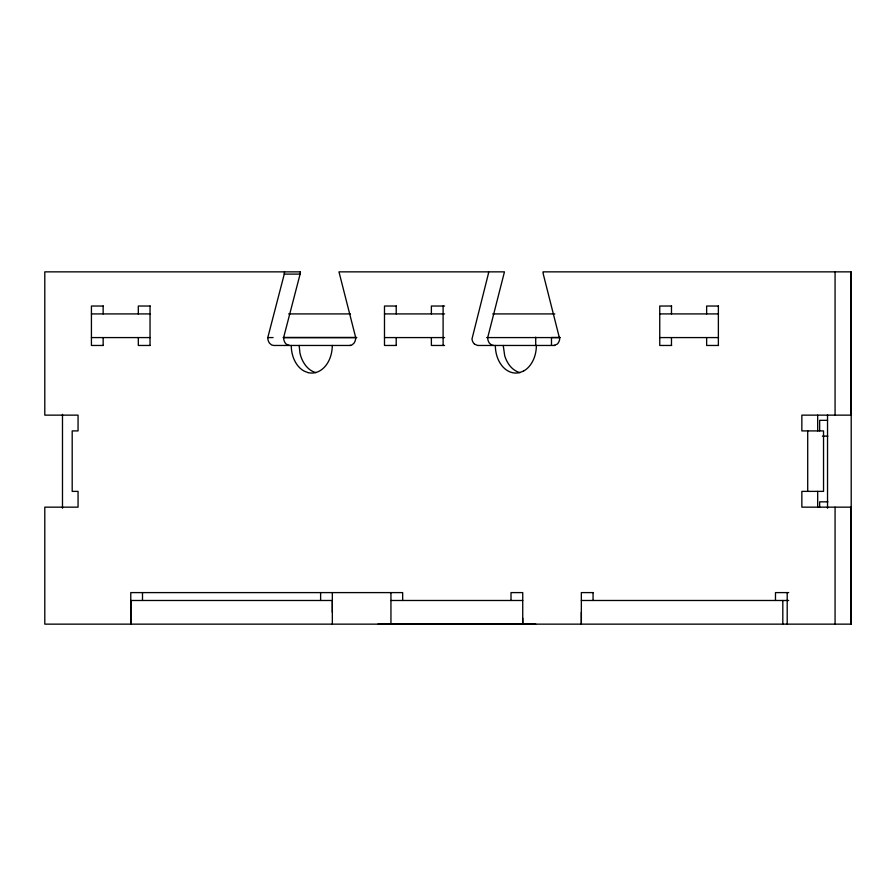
<?xml version="1.0" encoding="UTF-8"?>
<svg xmlns="http://www.w3.org/2000/svg" width="896" height="896" viewBox="0 0 896 896"><rect width="100%" height="100%" fill="white"/><g stroke="black" fill="none" stroke-linecap="round" stroke-linejoin="round"><path stroke-width="1.34" d="M332.326 612.315L332.338 600.488L130.861 600.488L130.861 624.142M581.347 612.315L581.347 624.142L581.347 592.603L593.219 592.603M300.384 271.858L44.8 271.858L44.8 415.139L78.064 415.139L78.053 430.909L72.195 430.909L72.195 491.378L78.053 491.378L78.064 507.158L44.8 507.158L44.8 624.142L851.2 624.142L851.2 600.488L850.629 600.488M851.2 624.142L851.2 271.858L543.043 271.858A7.818 5.858 -89.9 0 0 543.278 274.109L559.698 339.013A7.885 5.846 -89.9 0 1 557.144 344.176L553.93 345.464M289.498 345.464L286.283 344.176A7.896 5.869 -89.9 0 1 283.618 337.579L300.25 273.56A7.896 5.846 -90 0 0 300.373 271.858M350.717 345.464L273.661 345.464L271.499 344.915L269.517 343.157A7.885 5.858 -90 0 1 267.792 337.579L284.413 273.56M523.387 371.134L519.568 372.613A27.63 20.53 89.7 0 1 504.616 368.558A27.63 20.496 89.9 0 1 495.342 345.464M349.854 345.464L352.016 344.915L353.998 343.157A7.885 5.846 -89.8 0 0 355.701 337.579L338.968 271.858L504.459 271.858L487.704 337.579A7.885 5.869 -89.9 0 0 489.418 343.168L491.411 344.915L493.573 345.464M284.301 274.109L300.138 274.109M103.298 306.029L91.426 306.029L91.426 345.464L103.298 345.464M150.192 306.029L138.32 306.029L138.32 313.914M396.368 306.029L384.485 306.029L384.485 345.464L396.368 345.464M444.573 306.029L431.379 306.029L431.379 313.914M671.619 306.029L659.747 306.029L659.747 345.464L671.619 345.464M718.514 306.029L706.642 306.029L706.642 313.914M91.426 313.914L150.192 313.914M288.646 313.914L350.392 313.914M384.485 313.914L444.573 313.914M492.744 313.914L554.837 313.914M659.747 313.914L718.514 313.914M850.629 313.914L851.2 313.914M284.122 337.523L356.619 337.523M559.854 337.523L551.488 337.523L551.488 345.408M91.426 337.579L150.192 337.579M267.792 337.579L273.078 337.579M283.091 337.579L356.675 337.579M384.485 337.579L444.573 337.579M486.651 337.579L560.358 337.579M659.747 337.579L718.514 337.579M850.629 337.579L851.2 337.579M150.192 345.464L138.32 345.464L138.32 337.579M444.573 345.464L431.379 345.464L431.379 337.579M554.803 345.464L477.736 345.464L474.533 344.176M718.514 345.464L706.642 345.464L706.642 337.579M851.2 415.139L801.853 415.139L801.853 430.909L823.536 430.909L823.536 491.378L801.853 491.378L801.853 507.158L851.2 507.158M827.534 420.336L819.65 420.336L819.65 430.853M822.394 436.117L827.882 436.117M827.882 501.838L819.65 501.838L819.65 507.102M788.67 592.603L775.477 592.603L775.477 600.488M390.947 600.488L522.738 600.488M581.347 600.488L788.67 600.488M377.966 624.086L535.707 624.086M308.022 372.613L304.214 371.134A27.586 20.507 -90 0 1 292.701 355.622A27.653 20.496 89.9 0 1 291.267 345.464M503.238 345.464L504.683 355.634A27.317 20.418 -89.7 0 0 507.842 362.846L509.242 364.986A27.552 20.44 89.8 0 0 514.326 369.981L516.208 371.134A27.53 20.451 89.9 0 0 520.016 372.602M299.163 345.464L299.947 353.069A27.586 20.429 89.8 0 0 303.8 362.813A27.619 20.496 89.8 0 0 312.122 371.134L314.037 372.008A27.451 20.395 89.9 0 0 315.941 372.602M522.738 618.229L522.738 624.142L522.738 592.603L511.011 592.603L511.011 600.488M850.898 271.858L850.898 415.139M850.898 507.158L850.909 624.142M835.072 271.858L835.072 415.139M835.072 507.158L835.072 624.142M827.534 414.814L827.534 508.211M817.678 415.139L817.69 430.909M817.69 491.378L817.678 507.158M807.71 430.909L807.71 491.378M787.203 592.603L787.203 624.142M782.813 600.488L782.813 624.142M718.368 306.029L718.368 345.464M671.474 306.029L671.474 313.914M671.474 337.579L671.474 345.464M593.062 592.603L593.062 600.488M535.707 337.176L535.707 345.408M443.106 306.029L443.106 345.464M402.662 600.488L402.662 592.603L130.771 592.603L130.771 624.142M396.211 306.029L396.211 313.914M396.211 337.579L396.211 345.464M390.947 592.603L390.947 624.142M332.338 592.603L332.338 624.142M320.611 592.603L320.611 600.488M150.035 306.029L150.035 345.464M142.498 592.603L142.498 600.488M103.152 306.029L103.152 313.914M103.152 337.579L103.152 345.464M62.485 414.333L62.485 508.211M536.368 345.464A27.63 20.53 -90 0 1 530.354 364.997A27.63 20.53 89.7 0 1 523.432 371.134M284.491 271.858A7.918 5.835 -90 0 1 284.357 273.538M332.27 345.464A27.586 20.507 -90 0 1 308.09 372.613M488.566 271.858A7.918 5.835 -90 0 1 488.432 273.538L471.979 339.013A7.896 5.846 89.8 0 0 474.533 344.165"/></g></svg>
